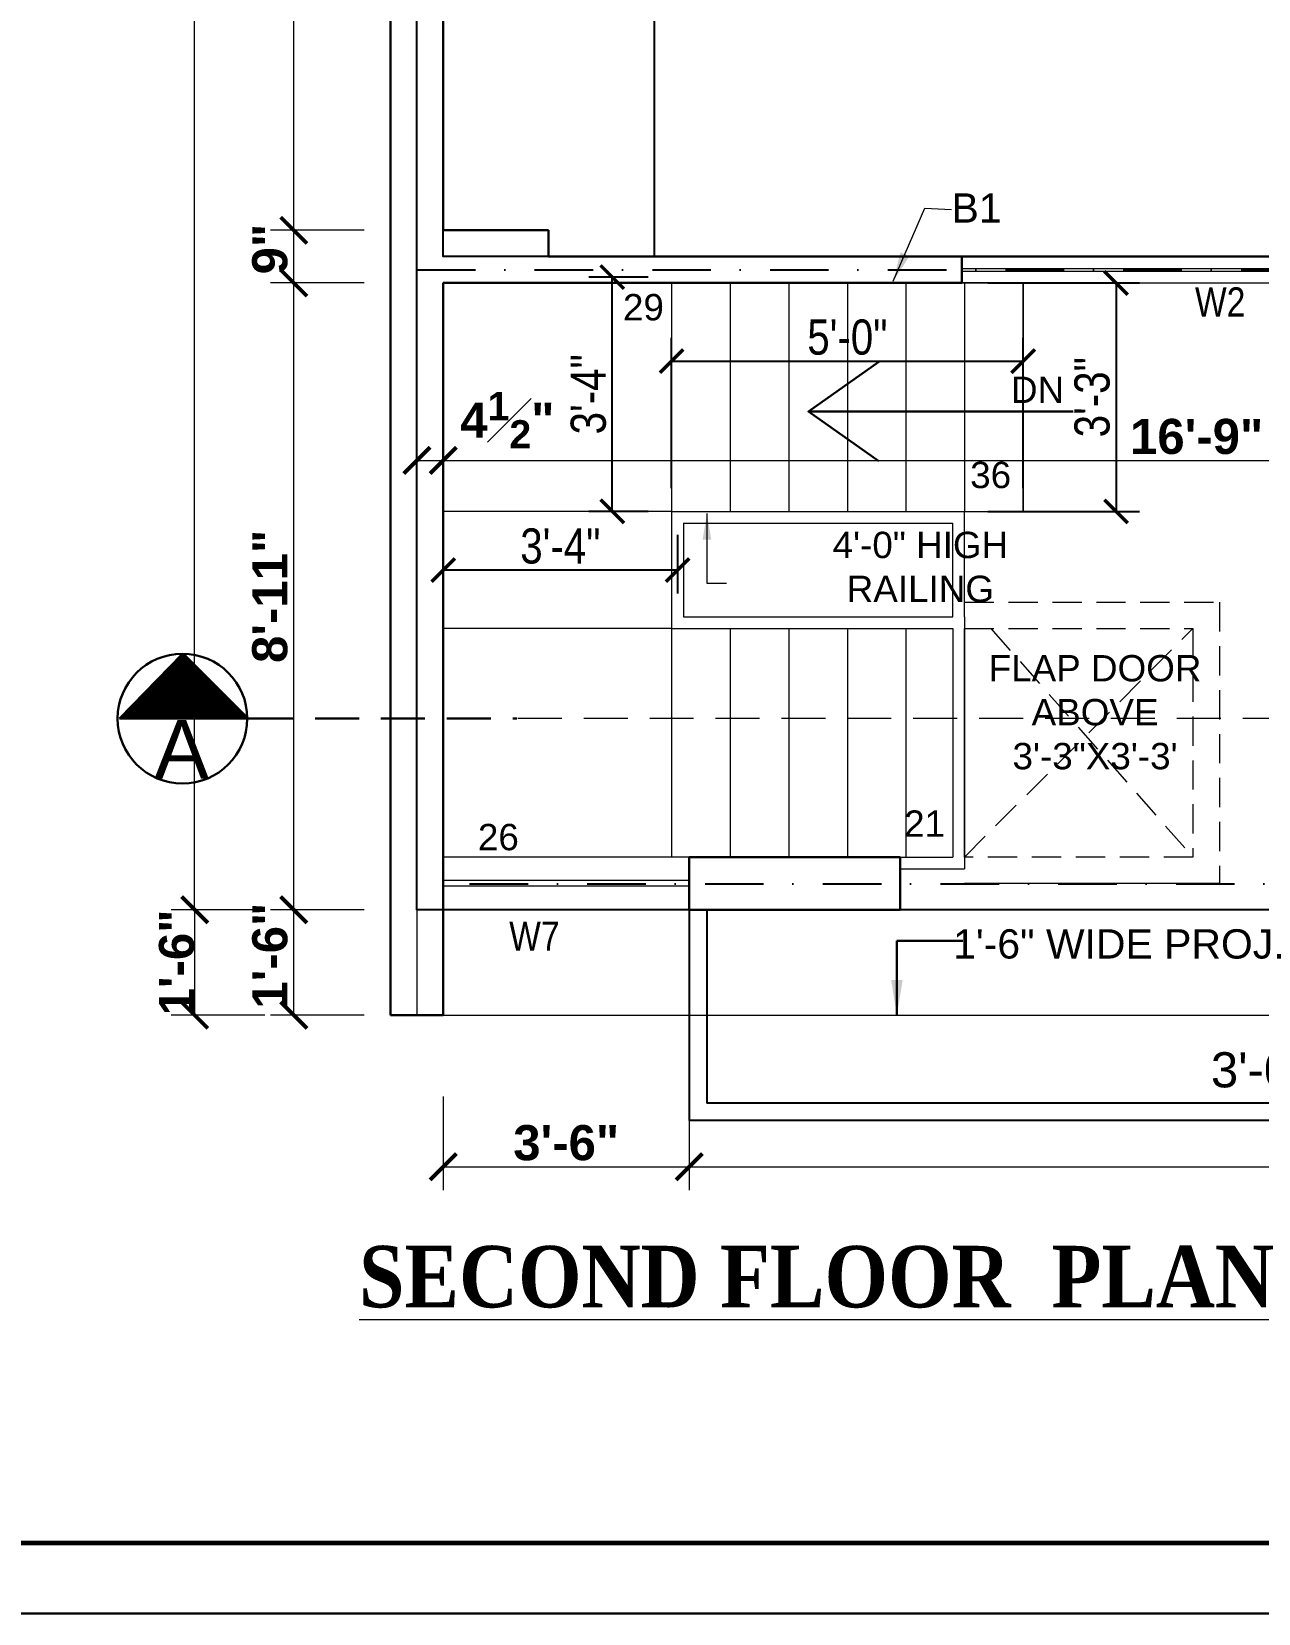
# Model space of a CAD drawing. Header units: feet. Extents: x 12125 to 16886, y -11859 to -10215.
# Drawn here: x 14206.6 to 14416.1, y -11661.1 to -11391 of the extents above; entities that cross this region are included whole.
import ezdxf

# ---------------------------------------------------------------- set-up
doc = ezdxf.new("R2010")
doc.units = ezdxf.units.FT
doc.header["$MEASUREMENT"] = 0
doc.header["$PDMODE"] = 2
for name, pattern in [('ACAD_ISO04W100', [30, 24, -3, 0, -3]), ('DASHDOT', [1, 0.5, -0.25, 0, -0.25]), ('DASHED', [0.75, 0.5, -0.25])]:
    doc.linetypes.add(name, pattern=pattern)
doc.layers.get('0').update_dxf_attribs({"lineweight": 30})
for name, color, linetype, lineweight in [('BEAM', 3, 'Continuous', 15), ('BLK_1_FLR_1_STAIR_1_FLIGHT_3', 7, 'Continuous', 0), ('BLK_1_FLR_1_STAIR_1_LANDING_2', 7, 'Continuous', 0), ('BLK_1_FLR_2_CHAJJA', 7, 'Continuous', 0), ('center line', 253, 'ACAD_ISO04W100', 5), ('DIM 01', 7, 'Continuous', 9), ('DOTTED', 15, 'DASHED', 18), ('HATCH', 9, 'Continuous', 20), ('JOINERY TEXT', 193, 'Continuous', 0), ('RAILING', 210, 'Continuous', 25), ('STAIR', 82, 'Continuous', 15), ('TEXT', 7, 'Continuous', 30), ('TITLE', 5, 'Continuous', 30), ('WALL', 10, 'Continuous', 30), ('WINDOW', 150, 'Continuous', 20)]:
    doc.layers.add(name, color=color, linetype=linetype, lineweight=lineweight)
doc.layers.add('BLK_1_FLR_2_BLT_UP_AREA', color=7, linetype='Continuous', plot=False)
doc.layers.add('BLK_1_FLR_2_REGULAR_ROOM_3', color=1, linetype='Continuous', plot=False)
doc.layers.add('BLK_1_FLR_2_ROOM_3_LIGHT_VENTILATION_3', color=7, linetype='Continuous')
doc.styles.add('AR. TEXT 01', font='arialbd.ttf')
doc.styles.add('p.h tex', font='techb___.ttf')
doc.styles.get("Standard").update_dxf_attribs({"font": 'ARIALN.TTF'})
doc.styles.add('TEX02', font='GARA.TTF')
doc.styles.add('TITLE TXT', font='arial.ttf', dxfattribs={"height": 6})
doc.dimstyles.new('DIM 50', dxfattribs={"dimtxt": 6, "dimasz": 3, "dimexe": 6, "dimexo": 4, "dimgap": 0.3125, "dimtad": 1, "dimzin": 3, "dimdsep": 46, "dimlunit": 4, "dimtxsty": 'AR. TEXT 01', "dimblk": 'DOT', "dimcen": 0.09, "dimclrd": 256, "dimclre": 256, "dimclrt": 256, "dimazin": 0, "dimtfac": 0.8, "dimtofl": 0, "dimtmove": 1, "dimatfit": 3, "dimfxl": 6, "dimfxlon": 1, "dimfrac": 1, "dimtolj": 1, "dimtzin": 0, "dimlwd": -1, "dimlwe": -1, "dimarcsym": 1})
doc.dimstyles.get("Standard").update_dxf_attribs({"dimtxt": 6, "dimasz": 4, "dimexe": 4, "dimexo": 4, "dimgap": 1, "dimtad": 1, "dimdec": 1, "dimzin": 3, "dimdsep": 46, "dimlunit": 4, "dimtxsty": 'Standard', "dimblk": 'ARCHTICK', "dimcen": 0.09, "dimadec": 0, "dimazin": 0, "dimtfac": 1.004999999999999, "dimtdec": 1, "dimtofl": 0, "dimtmove": 2, "dimatfit": 3, "dimfxl": 4, "dimfxlon": 1, "dimtolj": 1, "dimtzin": 0, "dimarcsym": 0})

# ---------------------------------------------------------------- blocks, each defined once
blk = doc.blocks.new('_Dot')
at = {"color": 0, "linetype": 'ByBlock', "lineweight": -2}
blk.add_line((-0.5, 0), (-1, 0), dxfattribs=at)
at = {"color": 0, "linetype": 'ByBlock', "const_width": 0.5}
blk.add_lwpolyline([(-0.25, 0, 1), (0.25, 0, 1)], format="xyb", close=True, dxfattribs=at)
blk = doc.blocks.new('WERF')
at = {"layer": 'HATCH', "ltscale": 10}
h = blk.add_hatch(dxfattribs=at)
h.set_pattern_fill('ANSI31', color=256, angle=89.99999999999999, style=0)
h.set_pattern_definition([(135, (-8259.037108926428, -71951.85801521008), (-0.0883883476483185, -0.0883883476483184), [])])
h.paths.add_polyline_path([(79796.25074242313, -79394.9312226382), (79785.1819650613, -79406), (79807.31951978487, -79406)])
at = {"layer": 'WALL', "color": 3, "ltscale": 15}
for p, q in [((79795.92805394344, -79394.9312226382), (79785.1819650613, -79406)), ((79795.92805394344, -79394.9312226382), (79806.99683130524, -79406)), ((79807.31951978487, -79406), (79785.1819650613, -79406))]:
    blk.add_line(p, q, dxfattribs=at)
at = {"layer": 'WALL', "color": 3, "linetype": 'DASHED', "ltscale": 15}
blk.add_line((79807.31951978487, -79406), (79853.04088927827, -79406), dxfattribs=at)
at = {"layer": 'WALL', "color": 3, "linetype": 'DASHED', "lineweight": 20, "ltscale": 15}
blk.add_line((80186.94516765537, -79406), (79853.04088927827, -79406), dxfattribs=at)
at = {"layer": 'WALL', "color": 3, "ltscale": 15}
blk.add_circle((79795.92805394344, -79406), 11.06877736179012, dxfattribs=at)
at = {"layer": 'TEXT', "insert": (79795.7896004855, -79406.24368558735), "char_height": 10, "width": 27.26902642550526, "attachment_point": 2, "style": 'TEX02'}
blk.add_mtext('\\A1;{\\fArial|b0|i0|c0|p34;A}', dxfattribs=at)
blk = doc.blocks.new('_ArchTick')
at = {"color": 0, "linetype": 'ByBlock', "const_width": 0.15}
blk.add_lwpolyline([(-0.5, -0.5), (0.5, 0.5)], dxfattribs=at)
blk = doc.blocks.new('*D76')
at = {"layer": 'Defpoints', "color": 0, "transparency": 16777216}
for p in [(14234.46890085674, -10934.95311382732), (14308.9550371408, -10934.95311382732), (14302.06002363202, -11540.95311382734)]:
    blk.add_point(p, dxfattribs=at)
at = {"layer": 'DIM 01', "transparency": 16777216}
for p, q in [((14246.46890085674, -10934.95311382732), (14230.46890085674, -10934.95311382732)), ((14234.46890085674, -11540.95311382734), (14234.46890085674, -10934.95311382732)), ((14246.46890085674, -11540.95311382734), (14230.46890085674, -11540.95311382734))]:
    blk.add_line(p, q, dxfattribs=at)
at = {"layer": 'DIM 01', "transparency": 16777216, "xscale": 4.5, "yscale": 4.5, "zscale": 4.5}
for p, rotation in [((14234.46890085674, -10934.95311382732), 90), ((14234.46890085674, -11540.95311382734), 270)]:
    blk.add_blockref('_ArchTick', p, dxfattribs=dict(at, rotation=rotation))
at = {"layer": 'DIM 01', "transparency": 16777216, "insert": (14230.40890085674, -11237.95311382733), "char_height": 6, "attachment_point": 5, "rotation": 90, "style": 'AR. TEXT 01'}
blk.add_mtext('\\A1;50\'-6"', dxfattribs=at)
blk = doc.blocks.new('*D77')
at = {"layer": 'Defpoints', "color": 0, "transparency": 16777216}
for p in [(14295.86024495863, -11540.95311382737), (14234.46890085679, -11558.95311382734), (14281.40168799832, -11558.95311382734)]:
    blk.add_point(p, dxfattribs=at)
at = {"layer": 'DIM 01', "transparency": 16777216}
for p, q in [((14246.46890085679, -11540.95311382737), (14230.46890085679, -11540.95311382737)), ((14234.46890085679, -11540.95311382737), (14234.46890085679, -11558.95311382734)), ((14246.46890085679, -11558.95311382734), (14230.46890085679, -11558.95311382734))]:
    blk.add_line(p, q, dxfattribs=at)
at = {"layer": 'DIM 01', "transparency": 16777216, "xscale": 4.5, "yscale": 4.5, "zscale": 4.5}
for p, rotation in [((14234.46890085679, -11540.95311382737), 90), ((14234.46890085679, -11558.95311382734), 270)]:
    blk.add_blockref('_ArchTick', p, dxfattribs=dict(at, rotation=rotation))
at = {"layer": 'DIM 01', "transparency": 16777216, "insert": (14231.41406405595, -11549.95311382737), "char_height": 6, "attachment_point": 5, "rotation": 90, "style": 'AR. TEXT 01'}
blk.add_mtext('\\A1;1\'-6"', dxfattribs=at)
blk = doc.blocks.new('*D78')
at = {"layer": 'Defpoints', "color": 0, "transparency": 16777216}
for p in [(14251.39478586591, -11433.95311382738), (14313.11301704981, -11433.95311382738), (14299.40168799832, -11540.95311382735)]:
    blk.add_point(p, dxfattribs=at)
at = {"layer": 'DIM 01', "transparency": 16777216}
for p, q in [((14263.39478586591, -11433.95311382738), (14247.39478586591, -11433.95311382738)), ((14251.39478586591, -11540.95311382735), (14251.39478586591, -11433.95311382738)), ((14263.39478586591, -11540.95311382735), (14247.39478586591, -11540.95311382735))]:
    blk.add_line(p, q, dxfattribs=at)
at = {"layer": 'DIM 01', "transparency": 16777216, "xscale": 4.5, "yscale": 4.5, "zscale": 4.5}
for p, rotation in [((14251.39478586591, -11433.95311382738), 90), ((14251.39478586591, -11540.95311382735), 270)]:
    blk.add_blockref('_ArchTick', p, dxfattribs=dict(at, rotation=rotation))
at = {"layer": 'DIM 01', "transparency": 16777216, "insert": (14247.32878586591, -11487.45311382737), "char_height": 6, "attachment_point": 5, "rotation": 90, "style": 'AR. TEXT 01'}
blk.add_mtext('\\A1;8\'-11"', dxfattribs=at)
blk = doc.blocks.new('*D79')
at = {"layer": 'Defpoints', "color": 0, "transparency": 16777216}
for p in [(14251.39478586591, -11424.95311382738), (14297.24137728797, -11424.95311382738), (14313.00718560533, -11433.95311382738)]:
    blk.add_point(p, dxfattribs=at)
at = {"layer": 'DIM 01', "transparency": 16777216}
for p, q in [((14263.39478586591, -11424.95311382738), (14247.39478586591, -11424.95311382738)), ((14251.39478586591, -11433.95311382738), (14251.39478586591, -11424.95311382738)), ((14263.39478586591, -11433.95311382738), (14247.39478586591, -11433.95311382738))]:
    blk.add_line(p, q, dxfattribs=at)
at = {"layer": 'DIM 01', "transparency": 16777216, "xscale": 4.5, "yscale": 4.5, "zscale": 4.5}
for p, rotation in [((14251.39478586591, -11424.95311382738), 90), ((14251.39478586591, -11433.95311382738), 270)]:
    blk.add_blockref('_ArchTick', p, dxfattribs=dict(at, rotation=rotation))
at = {"layer": 'DIM 01', "transparency": 16777216, "insert": (14247.32878586573, -11428.16321024104), "char_height": 6, "attachment_point": 5, "rotation": 90, "style": 'AR. TEXT 01'}
blk.add_mtext('\\A1;9"', dxfattribs=at)
blk = doc.blocks.new('*D80')
at = {"layer": 'Defpoints', "color": 0, "transparency": 16777216}
for p in [(14251.39478586585, -11276.95311382738), (14314.12119939218, -11276.95311382738), (14297.24137728797, -11424.95311382738)]:
    blk.add_point(p, dxfattribs=at)
at = {"layer": 'DIM 01', "transparency": 16777216}
for p, q in [((14263.39478586585, -11276.95311382738), (14247.39478586585, -11276.95311382738)), ((14251.39478586585, -11424.95311382738), (14251.39478586585, -11276.95311382738)), ((14263.39478586585, -11424.95311382738), (14247.39478586585, -11424.95311382738))]:
    blk.add_line(p, q, dxfattribs=at)
at = {"layer": 'DIM 01', "transparency": 16777216, "xscale": 4.5, "yscale": 4.5, "zscale": 4.5}
for p, rotation in [((14251.39478586585, -11276.95311382738), 90), ((14251.39478586585, -11424.95311382738), 270)]:
    blk.add_blockref('_ArchTick', p, dxfattribs=dict(at, rotation=rotation))
at = {"layer": 'DIM 01', "transparency": 16777216, "insert": (14247.38578586585, -11350.95311382738), "char_height": 6, "attachment_point": 5, "rotation": 90, "style": 'AR. TEXT 01'}
blk.add_mtext('\\A1;12\'-4"', dxfattribs=at)
blk = doc.blocks.new('*D85')
at = {"layer": 'Defpoints', "color": 0, "transparency": 16777216}
for p in [(14251.39478586602, -11540.95311382735), (14281.40168799834, -11540.95311382735), (14281.40168799832, -11558.95311382734)]:
    blk.add_point(p, dxfattribs=at)
at = {"layer": 'DIM 01', "transparency": 16777216}
for p, q in [((14263.39478586602, -11540.95311382735), (14247.39478586602, -11540.95311382735)), ((14251.39478586602, -11558.95311382734), (14251.39478586602, -11540.95311382735)), ((14263.39478586602, -11558.95311382734), (14247.39478586602, -11558.95311382734))]:
    blk.add_line(p, q, dxfattribs=at)
at = {"layer": 'DIM 01', "transparency": 16777216, "xscale": 4.5, "yscale": 4.5, "zscale": 4.5}
for p, rotation in [((14251.39478586602, -11540.95311382735), 90), ((14251.39478586602, -11558.95311382734), 270)]:
    blk.add_blockref('_ArchTick', p, dxfattribs=dict(at, rotation=rotation))
at = {"layer": 'DIM 01', "transparency": 16777216, "insert": (14247.33478586585, -11548.79346257682), "char_height": 6, "attachment_point": 5, "rotation": 90, "style": 'AR. TEXT 01'}
blk.add_mtext('\\A1;1\'-6"', dxfattribs=at)
blk = doc.blocks.new('*D132')
at = {"layer": 'Defpoints', "color": 0, "transparency": 16777216}
for p in [(14276.90168799832, -11464.25422574086), (14272.40168799831, -11480.5118485435), (14276.90168799832, -11480.5118485435)]:
    blk.add_point(p, dxfattribs=at)
at = {"layer": 'DIM 01', "transparency": 16777216}
for p, q in [((14272.40168799831, -11476.25422574086), (14272.40168799831, -11460.25422574086)), ((14276.90168799832, -11476.25422574086), (14276.90168799832, -11460.25422574086)), ((14272.40168799831, -11464.25422574086), (14276.90168799832, -11464.25422574086))]:
    blk.add_line(p, q, dxfattribs=at)
at = {"layer": 'DIM 01', "transparency": 16777216, "xscale": 4.5, "yscale": 4.5, "zscale": 4.5, "rotation": 180}
blk.add_blockref('_ArchTick', (14272.40168799831, -11464.25422574086), dxfattribs=at)
at = {"layer": 'DIM 01', "transparency": 16777216, "xscale": 4.5, "yscale": 4.5, "zscale": 4.5}
blk.add_blockref('_ArchTick', (14276.90168799832, -11464.25422574086), dxfattribs=at)
at = {"layer": 'DIM 01', "transparency": 16777216, "insert": (14287.84789291909, -11457.37496952898), "char_height": 6, "attachment_point": 5, "style": 'AR. TEXT 01'}
blk.add_mtext('\\A1;4{\\H0.800000x;\\S1#2;}"', dxfattribs=at)
blk = doc.blocks.new('*D133')
at = {"layer": 'Defpoints', "color": 0, "transparency": 16777216}
for p in [(14477.90168799832, -11464.25422574086), (14477.90168799832, -11473.98027064943), (14276.90168799832, -11480.5118485435)]:
    blk.add_point(p, dxfattribs=at)
at = {"layer": 'DIM 01', "transparency": 16777216}
for p, q in [((14276.90168799832, -11476.25422574086), (14276.90168799832, -11460.25422574086)), ((14477.90168799832, -11469.98027064943), (14477.90168799832, -11460.25422574086)), ((14276.90168799832, -11464.25422574086), (14477.90168799832, -11464.25422574086))]:
    blk.add_line(p, q, dxfattribs=at)
at = {"layer": 'DIM 01', "transparency": 16777216, "xscale": 4.5, "yscale": 4.5, "zscale": 4.5, "rotation": 180}
blk.add_blockref('_ArchTick', (14276.90168799832, -11464.25422574086), dxfattribs=at)
at = {"layer": 'DIM 01', "transparency": 16777216, "xscale": 4.5, "yscale": 4.5, "zscale": 4.5}
blk.add_blockref('_ArchTick', (14477.90168799832, -11464.25422574086), dxfattribs=at)
at = {"layer": 'DIM 01', "transparency": 16777216, "insert": (14405.52766056661, -11460.18822574086), "char_height": 6, "attachment_point": 5, "style": 'AR. TEXT 01'}
blk.add_mtext('\\A1;16\'-9"', dxfattribs=at)
blk = doc.blocks.new('*D340')
at = {"layer": 'Defpoints', "color": 0, "transparency": 16777216}
for p in [(14276.90168799832, -11558.95311382737), (14318.90168799831, -11558.95311382737), (14318.90168799831, -11584.82385966555)]:
    blk.add_point(p, dxfattribs=at)
at = {"layer": 'DIM 01', "transparency": 16777216}
for p, q in [((14276.90168799832, -11572.82385966555), (14276.90168799832, -11588.82385966555)), ((14318.90168799831, -11572.82385966555), (14318.90168799831, -11588.82385966555)), ((14276.90168799832, -11584.82385966555), (14318.90168799831, -11584.82385966555))]:
    blk.add_line(p, q, dxfattribs=at)
at = {"layer": 'DIM 01', "transparency": 16777216, "xscale": 4.5, "yscale": 4.5, "zscale": 4.5, "rotation": 180}
blk.add_blockref('_ArchTick', (14276.90168799832, -11584.82385966555), dxfattribs=at)
at = {"layer": 'DIM 01', "transparency": 16777216, "xscale": 4.5, "yscale": 4.5, "zscale": 4.5}
blk.add_blockref('_ArchTick', (14318.90168799831, -11584.82385966555), dxfattribs=at)
at = {"layer": 'DIM 01', "transparency": 16777216, "insert": (14297.90168799832, -11580.76385966555), "char_height": 6, "attachment_point": 5, "style": 'AR. TEXT 01'}
blk.add_mtext('\\A1;3\'-6"', dxfattribs=at)
blk = doc.blocks.new('*D341')
at = {"layer": 'Defpoints', "color": 0, "transparency": 16777216}
for p in [(14318.90168799831, -11558.95311382737), (14582.90168799831, -11563.23027369679), (14582.90168799831, -11584.82385966555)]:
    blk.add_point(p, dxfattribs=at)
at = {"layer": 'DIM 01', "transparency": 16777216}
for p, q in [((14318.90168799831, -11572.82385966555), (14318.90168799831, -11588.82385966555)), ((14582.90168799831, -11572.82385966555), (14582.90168799831, -11588.82385966555)), ((14318.90168799831, -11584.82385966555), (14582.90168799831, -11584.82385966555))]:
    blk.add_line(p, q, dxfattribs=at)
at = {"layer": 'DIM 01', "transparency": 16777216, "xscale": 4.5, "yscale": 4.5, "zscale": 4.5, "rotation": 180}
blk.add_blockref('_ArchTick', (14318.90168799831, -11584.82385966555), dxfattribs=at)
at = {"layer": 'DIM 01', "transparency": 16777216, "xscale": 4.5, "yscale": 4.5, "zscale": 4.5}
blk.add_blockref('_ArchTick', (14582.90168799831, -11584.82385966555), dxfattribs=at)
at = {"layer": 'DIM 01', "transparency": 16777216, "insert": (14450.90168799832, -11580.76385966555), "char_height": 6, "attachment_point": 5, "style": 'AR. TEXT 01'}
blk.add_mtext('\\A1;22\'-0"', dxfattribs=at)
blk = doc.blocks.new('*D415')
at = {"layer": 'BLK_1_FLR_1_STAIR_1_LANDING_2', "color": 0, "lineweight": -2, "transparency": 16777216}
for p, q in [((14276.90168799832, -11476.95311382738), (14276.90168799832, -11486.95311382738)), ((14316.90168799831, -11476.95311382738), (14316.90168799831, -11486.95311382738)), ((14316.90168799831, -11482.95311382738), (14276.90168799832, -11482.95311382738))]:
    blk.add_line(p, q, dxfattribs=at)
at = {"layer": 'Defpoints', "color": 0, "transparency": 16777216}
for p in [(14276.90168799832, -11472.95311382738), (14316.90168799831, -11472.95311382738), (14276.90168799832, -11482.95311382738)]:
    blk.add_point(p, dxfattribs=at)
at = {"layer": 'BLK_1_FLR_1_STAIR_1_LANDING_2', "color": 0, "lineweight": -2, "transparency": 16777216, "xscale": 4, "yscale": 4, "zscale": 4, "rotation": 180}
blk.add_blockref('_ArchTick', (14276.90168799832, -11482.95311382738), dxfattribs=at)
at = {"layer": 'BLK_1_FLR_1_STAIR_1_LANDING_2', "color": 0, "lineweight": -2, "transparency": 16777216, "xscale": 4, "yscale": 4, "zscale": 4}
blk.add_blockref('_ArchTick', (14316.90168799831, -11482.95311382738), dxfattribs=at)
at = {"layer": 'BLK_1_FLR_1_STAIR_1_LANDING_2', "color": 0, "transparency": 16777216, "insert": (14296.90168799831, -11478.89005076432), "char_height": 6, "attachment_point": 5}
blk.add_mtext('\\A1;3\'-4"', dxfattribs=at)
blk = doc.blocks.new('*D416')
at = {"layer": 'BLK_1_FLR_1_STAIR_1_LANDING_2', "color": 0, "lineweight": -2, "transparency": 16777216}
for p, q in [((14311.90168799831, -11432.95311382738), (14301.76533688266, -11432.95311382738)), ((14305.76533688266, -11472.95311382738), (14305.76533688266, -11432.95311382738)), ((14311.90168799831, -11472.95311382738), (14301.76533688266, -11472.95311382738))]:
    blk.add_line(p, q, dxfattribs=at)
at = {"layer": 'Defpoints', "color": 0, "transparency": 16777216}
for p in [(14305.76533688266, -11432.95311382738), (14315.90168799831, -11432.95311382738), (14315.90168799831, -11472.95311382738)]:
    blk.add_point(p, dxfattribs=at)
at = {"layer": 'BLK_1_FLR_1_STAIR_1_LANDING_2', "color": 0, "lineweight": -2, "transparency": 16777216, "xscale": 4, "yscale": 4, "zscale": 4}
for p, rotation in [((14305.76533688266, -11432.95311382738), 90), ((14305.76533688266, -11472.95311382738), 270)]:
    blk.add_blockref('_ArchTick', p, dxfattribs=dict(at, rotation=rotation))
at = {"layer": 'BLK_1_FLR_1_STAIR_1_LANDING_2', "color": 0, "transparency": 16777216, "insert": (14301.7022738196, -11452.95311382738), "char_height": 6, "attachment_point": 5, "rotation": 90}
blk.add_mtext('\\A1;3\'-4"', dxfattribs=at)
blk = doc.blocks.new('*D417')
at = {"layer": 'BLK_1_FLR_1_STAIR_1_FLIGHT_3', "color": 0, "lineweight": -2, "transparency": 16777216}
for p, q in [((14315.90168799831, -11468.95311382738), (14315.90168799831, -11443.29189556566)), ((14375.9016879983, -11468.95311382738), (14375.9016879983, -11443.29189556566)), ((14315.90168799831, -11447.29189556566), (14375.9016879983, -11447.29189556566))]:
    blk.add_line(p, q, dxfattribs=at)
at = {"layer": 'Defpoints', "color": 0, "transparency": 16777216}
for p in [(14375.9016879983, -11447.29189556566), (14315.90168799831, -11472.95311382738), (14375.9016879983, -11472.95311382738)]:
    blk.add_point(p, dxfattribs=at)
at = {"layer": 'BLK_1_FLR_1_STAIR_1_FLIGHT_3', "color": 0, "lineweight": -2, "transparency": 16777216, "xscale": 4, "yscale": 4, "zscale": 4, "rotation": 180}
blk.add_blockref('_ArchTick', (14315.90168799831, -11447.29189556566), dxfattribs=at)
at = {"layer": 'BLK_1_FLR_1_STAIR_1_FLIGHT_3', "color": 0, "lineweight": -2, "transparency": 16777216, "xscale": 4, "yscale": 4, "zscale": 4}
blk.add_blockref('_ArchTick', (14375.9016879983, -11447.29189556566), dxfattribs=at)
at = {"layer": 'BLK_1_FLR_1_STAIR_1_FLIGHT_3', "color": 0, "transparency": 16777216, "insert": (14345.90168799831, -11443.22845763933), "char_height": 6, "attachment_point": 5}
blk.add_mtext('\\A1;5\'-0"', dxfattribs=at)
blk = doc.blocks.new('*D418')
at = {"layer": 'BLK_1_FLR_1_STAIR_1_FLIGHT_3', "color": 0, "lineweight": -2, "transparency": 16777216}
for p, q in [((14369.90168799831, -11433.95311382738), (14395.75939233417, -11433.95311382738)), ((14391.75939233417, -11433.95311382738), (14391.75939233417, -11472.95311382738)), ((14369.90168799831, -11472.95311382738), (14395.75939233417, -11472.95311382738))]:
    blk.add_line(p, q, dxfattribs=at)
at = {"layer": 'Defpoints', "color": 0, "transparency": 16777216}
for p in [(14365.90168799831, -11433.95311382738), (14365.90168799831, -11472.95311382738), (14391.75939233417, -11472.95311382738)]:
    blk.add_point(p, dxfattribs=at)
at = {"layer": 'BLK_1_FLR_1_STAIR_1_FLIGHT_3', "color": 0, "lineweight": -2, "transparency": 16777216, "xscale": 4, "yscale": 4, "zscale": 4}
for p, rotation in [((14391.75939233417, -11433.95311382738), 90), ((14391.75939233417, -11472.95311382738), 270)]:
    blk.add_blockref('_ArchTick', p, dxfattribs=dict(at, rotation=rotation))
at = {"layer": 'BLK_1_FLR_1_STAIR_1_FLIGHT_3', "color": 0, "transparency": 16777216, "insert": (14387.69595440784, -11453.45311382737), "char_height": 6, "attachment_point": 5, "rotation": 90}
blk.add_mtext('\\A1;3\'-3"', dxfattribs=at)

msp = doc.modelspace()

# ---------------------------------------------------------------- linework, layer by layer
at = {"color": 3, "elevation": -0.9035272477697599}
msp.add_lwpolyline([(13212.42948258684, -10214.81913442836), (14972.94220979727, -10214.81913442836), (14972.94220979727, -11661.07807256041), (13212.42948258684, -11661.07807256041)], close=True, dxfattribs=at)
at = {"layer": 'BEAM', "linetype": 'DASHDOT', "lineweight": 25, "ltscale": 20}
for p, q in [((14272.40168799831, -11431.70311382738), (14477.90168799832, -11431.70311382738)), ((14281.40168799832, -11536.55311382736), (14482.40168799832, -11536.55311382736))]:
    msp.add_line(p, q, dxfattribs=at)
at = {"layer": 'BLK_1_FLR_1_STAIR_1_FLIGHT_3', "color": 3}
for p, q in [((14315.90168799831, -11433.95311382738), (14315.90168799831, -11472.95311382738)), ((14325.90168799831, -11433.95311382738), (14325.90168799831, -11472.95311382738)), ((14335.90168799832, -11433.95311382738), (14335.90168799832, -11472.95311382738)), ((14345.90168799831, -11433.95311382738), (14345.90168799831, -11472.95311382738)), ((14355.90168799832, -11433.95311382738), (14355.90168799832, -11472.95311382738)), ((14365.90168799831, -11433.95311382738), (14365.90168799831, -11472.95311382738)), ((14375.9016879983, -11433.95311382738), (14375.9016879983, -11472.95311382738))]:
    msp.add_line(p, q, dxfattribs=at)
at = {"layer": 'BLK_1_FLR_1_STAIR_1_FLIGHT_3'}
msp.add_lwpolyline([(14315.90168799831, -11472.95311382738), (14375.9016879983, -11472.95311382738), (14375.9016879983, -11433.95311382738), (14315.90168799831, -11433.95311382738)], close=True, dxfattribs=at)
at = {"layer": 'BLK_1_FLR_1_STAIR_1_LANDING_2'}
msp.add_lwpolyline([(14315.90168799831, -11472.95311382738), (14276.90168799832, -11472.95311382738), (14276.90168799832, -11433.95311382738), (14315.90168799831, -11433.95311382738)], close=True, dxfattribs=at)
at = {"layer": 'BLK_1_FLR_2_BLT_UP_AREA', "color": 25}
msp.add_lwpolyline([(14272.40168799831, -10934.95311382737), (14623.40168799832, -10934.95311382734), (14623.40168799832, -11540.95311382735), (14272.40168799831, -11540.95311382735), (14272.40168799831, -10934.95311382734)], dxfattribs=at)
at = {"layer": 'BLK_1_FLR_2_CHAJJA'}
msp.add_lwpolyline([(14276.90168799832, -11558.95311382737), (14618.90168799832, -11558.95311382737), (14618.90168799832, -11540.95311382738), (14276.90168799832, -11540.95311382738)], close=True, dxfattribs=at)
at = {"layer": 'BLK_1_FLR_2_REGULAR_ROOM_3', "color": 1}
msp.add_lwpolyline([(14276.90168799838, -11276.95311382738), (14477.90168799853, -11276.95311382738), (14477.90168799853, -11429.4531138276), (14276.90168799838, -11429.4531138276)], close=True, dxfattribs=at)
at = {"layer": 'BLK_1_FLR_2_ROOM_3_LIGHT_VENTILATION_3', "color": 114, "true_color": 0x139b48}
msp.add_lwpolyline([(14312.90168799838, -11429.45311382738), (14420.90168799838, -11429.45311382738), (14420.90168799838, -11339.45311382738), (14312.90168799838, -11339.45311382738)], close=True, dxfattribs=at)
at = {"layer": 'center line'}
msp.add_line((14272.40168799831, -10934.95311382737), (14272.40168799831, -11558.95311382737), dxfattribs=at)
at = {"layer": 'DIM 01'}
for p, q in [((14365.90168799831, -11531.95311382737), (14365.90168799831, -11492.95311382739)), ((14409.40168799831, -11536.45311382737), (14365.90168799831, -11536.45311382737))]:
    msp.add_line(p, q, dxfattribs=at)
at = {"layer": 'DOTTED', "ltscale": 10}
for p, q in [((14315.90168799831, -11489.95311382738), (14315.90168799831, -11531.95311382737)), ((14365.90168799831, -11488.45311382739), (14409.40168799831, -11488.45311382739)), ((14409.40168799831, -11488.45311382739), (14409.40168799831, -11536.45311382737)), ((14315.90168799831, -11492.95311382738), (14276.90168799832, -11492.95311382738)), ((14365.90168799831, -11531.95311382739), (14404.90168799831, -11492.95311382739)), ((14365.90168799831, -11492.95311382739), (14404.90168799831, -11492.95311382739)), ((14370.40268016774, -11492.95311382738), (14404.90168799831, -11531.95311382738)), ((14404.90168799831, -11492.95311382739), (14404.90168799831, -11531.95311382737)), ((14404.90168799831, -11531.95311382737), (14365.90168799831, -11531.95311382737)), ((14354.90168799832, -11540.95311382738), (14477.90168799832, -11540.95311382738)), ((14276.90168799832, -11558.95311382737), (14623.40168799832, -11558.95311382737))]:
    msp.add_line(p, q, dxfattribs=at)
at = {"layer": 'RAILING', "ltscale": 10}
for p, q in [((14318.90168799831, -11540.95311382738), (14318.90168799831, -11576.95311382737)), ((14321.90168799832, -11540.95311382738), (14321.90168799832, -11573.95311382737)), ((14579.90168799832, -11573.95311382737), (14321.90168799832, -11573.95311382737)), ((14582.90168799831, -11576.95311382737), (14318.90168799831, -11576.95311382737))]:
    msp.add_line(p, q, dxfattribs=at)
at = {"layer": 'STAIR', "ltscale": 10}
for p, q in [((14315.90168799831, -11472.95311382738), (14276.90168799832, -11472.95311382738)), ((14315.90168799831, -11472.95311382738), (14365.90168799831, -11472.95311382738)), ((14315.90168799831, -11472.95311382738), (14315.90168799831, -11492.95311382738)), ((14365.90168799831, -11490.95311382738), (14365.90168799831, -11472.95311382738)), ((14317.90168799832, -11474.95311382738), (14363.90168799831, -11474.95311382738)), ((14317.90168799832, -11474.95311382738), (14317.90168799832, -11490.95311382738)), ((14363.90168799831, -11490.95311382738), (14363.90168799831, -11474.95311382738)), ((14315.90168799831, -11482.95311382738), (14276.90168799832, -11482.95311382738)), ((14317.90168799832, -11490.95311382738), (14363.90168799831, -11490.95311382738)), ((14365.90168799831, -11490.95311382738), (14365.90168799831, -11492.95311382738)), ((14315.90168799831, -11492.95311382738), (14276.90168799832, -11492.95311382738)), ((14315.90168799831, -11492.95311382738), (14315.90168799831, -11531.95311382738)), ((14315.90168799831, -11492.95311382738), (14363.90168799831, -11492.95311382738)), ((14325.90168799831, -11492.95311382738), (14325.90168799831, -11531.95311382738)), ((14335.90168799832, -11492.95311382738), (14335.90168799832, -11531.95311382738)), ((14345.90168799831, -11492.95311382738), (14345.90168799831, -11531.95311382738)), ((14355.90168799832, -11492.95311382738), (14355.90168799832, -11531.95311382738)), ((14363.90168799831, -11492.95311382738), (14363.90168799831, -11531.95311382738)), ((14365.90168799831, -11492.95311382738), (14365.90168799831, -11533.95311382738)), ((14354.90168799832, -11531.95311382738), (14363.90168799831, -11531.95311382738)), ((14354.90168799832, -11533.95311382738), (14365.90168799831, -11533.95311382738))]:
    msp.add_line(p, q, dxfattribs=at)
at = {"layer": 'WALL', "ltscale": 10}
for p, q in [((14267.90168799832, -10934.95311382738), (14267.90168799832, -11558.95311382737)), ((14276.90168799838, -11276.95311382738), (14276.9016879984, -11416.95311382735)), ((14276.90168799832, -11416.95311382735), (14276.90168799832, -11424.95311382738)), ((14276.90168799832, -11433.95311382738), (14276.90168799832, -11558.95311382737)), ((14267.90168799832, -11558.95311382737), (14276.90168799832, -11558.95311382737))]:
    msp.add_line(p, q, dxfattribs=at)
at = {"layer": 'WALL', "ltscale": 5}
for p, q in [((14276.90168799832, -11424.95311382738), (14294.90168799832, -11424.95311382738)), ((14294.90168799832, -11424.95311382738), (14294.90168799832, -11429.45311382738)), ((14365.45182476663, -11429.45311382738), (14294.90168799832, -11429.45311382738)), ((14365.45182476663, -11433.95311382738), (14365.45182476663, -11429.45311382738)), ((14276.90168799832, -11433.95311382738), (14365.45182476663, -11433.95311382738)), ((14318.90168799831, -11531.95311382738), (14354.90168799832, -11531.95311382738)), ((14318.90168799831, -11531.95311382738), (14318.90168799831, -11540.95311382738)), ((14354.90168799832, -11531.95311382738), (14354.90168799832, -11540.95311382738)), ((14318.90168799831, -11540.95311382738), (14354.90168799832, -11540.95311382738))]:
    msp.add_line(p, q, dxfattribs=at)
at = {"layer": 'WALL', "color": 35, "linetype": 'Continuous', "lineweight": 60, "elevation": -0.9035272477697599}
msp.add_lwpolyline([(13224.4294825868, -10226.81913442833), (14960.94220979727, -10226.81913442833), (14960.94220979727, -11649.07807256049), (13224.4294825868, -11649.07807256049)], close=True, dxfattribs=at)
at = {"layer": 'WINDOW', "ltscale": 10}
for p, q in [((14365.45182476663, -11429.45311382738), (14437.40168799832, -11429.45311382738)), ((14365.45182476663, -11431.45311382738), (14437.40168799832, -11431.45311382738)), ((14365.45182476663, -11431.95311382738), (14437.40168799832, -11431.95311382738)), ((14365.45182476663, -11433.95311382738), (14437.40168799832, -11433.95311382738)), ((14318.90168799831, -11531.95311382738), (14276.90168799832, -11531.95311382738)), ((14318.90168799831, -11535.95311382738), (14276.90168799832, -11535.95311382738)), ((14318.90168799831, -11536.95311382738), (14276.90168799832, -11536.95311382738)), ((14318.90168799831, -11540.95311382738), (14276.90168799832, -11540.95311382738))]:
    msp.add_line(p, q, dxfattribs=at)

# ---------------------------------------------------------------- block references
at = {"layer": 'WALL'}
msp.add_blockref('WERF', (-65563.54347965702, 67897.67824964161), dxfattribs=at)

# ---------------------------------------------------------------- texts
at = {"layer": 'BEAM', "linetype": 'DASHDOT', "lineweight": 25, "ltscale": 20, "insert": (14363.68095493138, -11418.64935477185), "char_height": 5, "width": 14.41479268928015, "attachment_point": 1, "style": 'p.h tex'}
msp.add_mtext('\\A1;{\\fArial|b0|i0|c0|p34;\\H1.0003x;B1}', dxfattribs=at)
at = {"layer": 'JOINERY TEXT', "char_height": 5, "attachment_point": 1}
for s, insert in [('W2', (14405.24575059072, -11434.69666908567)), ('W7', (14288.16517245932, -11542.96830391726))]:
    msp.add_mtext(s, dxfattribs=dict(at, insert=insert))
at = {"layer": 'TEXT', "ltscale": 10, "char_height": 4.5, "attachment_point": 8}
for s, insert, width in [('\\A1;{\\fArial|b0|i0|c0|p34;29}', (14311.08515750626, -11440.40006721103), 9.633060984124306), ('\\A1;{\\fArial|b0|i0|c0|p34;DN}', (14378.3695776777, -11454.44099265766), 9.633060984124306), ('\\A1;{\\fArial|b0|i0|c0|p34;36}', (14370.35847574336, -11469.03888149741), 9.633060984124306), ('\\A1;{\\fArial|b0|i0|c0|p34;4\'-0" HIGH \\PRAILING}', (14358.35956133757, -11488.48714025156), 58.80748926119121), ('\\A1;{\\fArial|b0|i0|c0|p34;FLAP DOOR ABOVE\\P3\'-3"X3\'-3\'}', (14388.18112874046, -11517.03822973677), 50.45808053416839), ('\\A1;{\\fArial|b0|i0|c0|p34;21}', (14359.08515750627, -11528.49951945148), 9.633060984124306), ('\\A1;{\\fArial|b0|i0|c0|p34;26}', (14286.31421170951, -11530.85956256306), 9.633060984124306)]:
    msp.add_mtext(s, dxfattribs=dict(at, insert=insert, width=width))
at = {"layer": 'TEXT', "insert": (14363.95293305232, -11549.35713870747), "char_height": 5, "width": 65.07246209245932, "attachment_point": 7, "style": 'TEX02'}
msp.add_mtext('\\A1;{\\fArial|b0|i0|c0|p34;1\'-6" WIDE PROJ.}', dxfattribs=at)
at = {"layer": 'TEXT', "insert": (14392.54056725056, -11565.27943049002), "char_height": 6, "width": 113.716859856926, "attachment_point": 1}
msp.add_mtext('\\A1;\\pi15.42119;{\\fArial|b0|i0|c0|p34;3\'-0" WIDE BALCONY}', dxfattribs=at)
at = {"layer": 'TITLE', "lineweight": 18, "insert": (14262.53333752313, -11598.33204515301), "char_height": 10.5, "width": 340.0912878691823, "attachment_point": 1, "style": 'TITLE TXT'}
msp.add_mtext('\\A1;{\\fGaramond|b1|i0|c0|p18;\\LSECOND FLOOR  PLAN}', dxfattribs=at)

# ---------------------------------------------------------------- dimensions: what is measured, and where the dimension line sits
at = {"layer": 'BLK_1_FLR_1_STAIR_1_FLIGHT_3', "color": 2}
dim = msp.add_linear_dim(base=(14391.75939233417, -11472.95311382738), p1=(14365.90168799831, -11433.95311382738), p2=(14365.90168799831, -11472.95311382738), angle=90, dimstyle='Standard', override={"dimfxl": 1, "dimfxlon": 0}, dxfattribs=at)
dim.commit()
dim.dimension.update_dxf_attribs({"geometry": '*D418', "text_midpoint": (14387.69595440784, -11453.45311382737)})
at = {"layer": 'BLK_1_FLR_1_STAIR_1_FLIGHT_3', "color": 1}
dim = msp.add_linear_dim(base=(14375.9016879983, -11447.29189556566), p1=(14315.90168799831, -11472.95311382738), p2=(14375.9016879983, -11472.95311382738), dimstyle='Standard', override={"dimfxl": 1, "dimfxlon": 0}, dxfattribs=at)
dim.commit()
dim.dimension.update_dxf_attribs({"geometry": '*D417', "text_midpoint": (14345.90168799831, -11443.22845763933)})
at = {"layer": 'BLK_1_FLR_1_STAIR_1_LANDING_2', "color": 2}
dim = msp.add_linear_dim(base=(14305.76533688266, -11432.95311382738), p1=(14315.90168799831, -11472.95311382738), p2=(14315.90168799831, -11432.95311382738), angle=90, dimstyle='Standard', override={"dimfxl": 1, "dimfxlon": 0}, dxfattribs=at)
dim.commit()
dim.dimension.update_dxf_attribs({"geometry": '*D416', "text_midpoint": (14301.7022738196, -11452.95311382738)})
at = {"layer": 'BLK_1_FLR_1_STAIR_1_LANDING_2', "color": 1}
dim = msp.add_linear_dim(base=(14276.90168799832, -11482.95311382738), p1=(14316.90168799831, -11472.95311382738), p2=(14276.90168799832, -11472.95311382738), dimstyle='Standard', override={"dimfxl": 1, "dimfxlon": 0}, dxfattribs=at)
dim.commit()
dim.dimension.update_dxf_attribs({"geometry": '*D415', "text_midpoint": (14296.90168799831, -11478.89005076432)})
at = {"layer": 'DIM 01'}
for base, p1, p2, picture, middle in [((14234.46890085674, -10934.95311382732), (14302.06002363202, -11540.95311382734), (14308.9550371408, -10934.95311382732), '*D76', (14230.40890085674, -11237.95311382733)), ((14251.39478586585, -11276.95311382738), (14297.24137728797, -11424.95311382738), (14314.12119939218, -11276.95311382738), '*D80', (14247.38578586585, -11350.95311382738)), ((14251.39478586591, -11433.95311382738), (14299.40168799832, -11540.95311382735), (14313.11301704981, -11433.95311382738), '*D78', (14247.32878586591, -11487.45311382737))]:
    dim = msp.add_linear_dim(base=base, p1=p1, p2=p2, angle=90, dimstyle='DIM 50', override={"dimtxt": 6, "dimasz": 4.5, "dimexe": 4, "dimgap": 1, "dimblk1": 'ArchTick', "dimblk2": 'ArchTick', "dimsah": 1, "dimfxl": 12}, dxfattribs=at)
    dim.commit()
    dim.dimension.update_dxf_attribs({"geometry": picture, "text_midpoint": middle})
for base, p1, p2, picture, middle in [((14251.39478586591, -11424.95311382738), (14313.00718560533, -11433.95311382738), (14297.24137728797, -11424.95311382738), '*D79', (14251.39478586573, -11428.16321024104)), ((14234.46890085679, -11558.95311382734), (14295.86024495863, -11540.95311382737), (14281.40168799832, -11558.95311382734), '*D77', (14235.47406405595, -11549.95311382737)), ((14251.39478586602, -11540.95311382735), (14281.40168799832, -11558.95311382734), (14281.40168799834, -11540.95311382735), '*D85', (14251.39478586585, -11548.79346257682))]:
    dim = msp.add_linear_dim(base=base, p1=p1, p2=p2, angle=90, dimstyle='DIM 50', override={"dimtxt": 6, "dimasz": 4.5, "dimexe": 4, "dimgap": 1, "dimblk1": 'ArchTick', "dimblk2": 'ArchTick', "dimsah": 1, "dimfxl": 12}, dxfattribs=at)
    dim.commit()
    dim.dimension.update_dxf_attribs({"geometry": picture, "text_midpoint": middle, "dimtype": 160})
for base, p1, p2, picture, middle in [((14276.90168799832, -11464.25422574086), (14272.40168799831, -11480.5118485435), (14276.90168799832, -11480.5118485435), '*D132', (14287.84789291909, -11463.18936952898)), ((14477.90168799832, -11464.25422574086), (14276.90168799832, -11480.5118485435), (14477.90168799832, -11473.98027064943), '*D133', (14405.52766056661, -11464.25422574086))]:
    dim = msp.add_linear_dim(base=base, p1=p1, p2=p2, dimstyle='DIM 50', override={"dimtxt": 6, "dimasz": 4.5, "dimexe": 4, "dimgap": 1, "dimblk1": 'ArchTick', "dimblk2": 'ArchTick', "dimsah": 1, "dimfxl": 12}, dxfattribs=at)
    dim.commit()
    dim.dimension.update_dxf_attribs({"geometry": picture, "text_midpoint": middle, "dimtype": 160})
for base, p1, p2, picture, middle in [((14318.90168799831, -11584.82385966555), (14276.90168799832, -11558.95311382737), (14318.90168799831, -11558.95311382737), '*D340', (14297.90168799832, -11580.76385966555)), ((14582.90168799831, -11584.82385966555), (14318.90168799831, -11558.95311382737), (14582.90168799831, -11563.23027369679), '*D341', (14450.90168799832, -11580.76385966555))]:
    dim = msp.add_linear_dim(base=base, p1=p1, p2=p2, dimstyle='DIM 50', override={"dimtxt": 6, "dimasz": 4.5, "dimexe": 4, "dimgap": 1, "dimblk1": 'ArchTick', "dimblk2": 'ArchTick', "dimsah": 1, "dimfxl": 12}, dxfattribs=at)
    dim.commit()
    dim.dimension.update_dxf_attribs({"geometry": picture, "text_midpoint": middle})

# ---------------------------------------------------------------- leaders
at = {"layer": 'BEAM'}
msp.add_leader([(14353.73935161969, -11433.65732267493), (14359.12745065831, -11421.17841728689), (14363.66895468756, -11421.3846471518)], dimstyle='DIM 50', override={"dimasz": 5, "dimfxl": 1, "dimfxlon": 0, "dimarcsym": 0}, dxfattribs=at)
at = {"layer": 'DIM 01'}
msp.add_leader([(14321.92377835259, -11473.30207837039), (14321.92377835259, -11485.17461006629), (14325.28538374652, -11485.17461006629)], dimstyle='DIM 50', override={"dimtxt": 6, "dimasz": 4.5, "dimexe": 4, "dimgap": 1, "dimfxl": 12}, dxfattribs=at)
at = {"layer": 'TEXT', "ltscale": 10}
msp.add_leader([(14339.24489666423, -11455.90173613681), (14384.44718303414, -11455.90173613681)], dimstyle='DIM 50', override={"dimasz": 12, "dimgap": 2.5, "dimtad": 0, "dimclrd": 256, "dimldrblk": 'Open90'}, dxfattribs=at)
at = {"layer": 'TEXT'}
msp.add_leader([(14354.35131499531, -11558.95311382737), (14354.35131499531, -11546.24423140518), (14365.60385617484, -11546.24423140518)], dimstyle='DIM 50', override={"dimasz": 6, "dimtad": 0}, dxfattribs=at)

doc.saveas('drawing.dxf')
